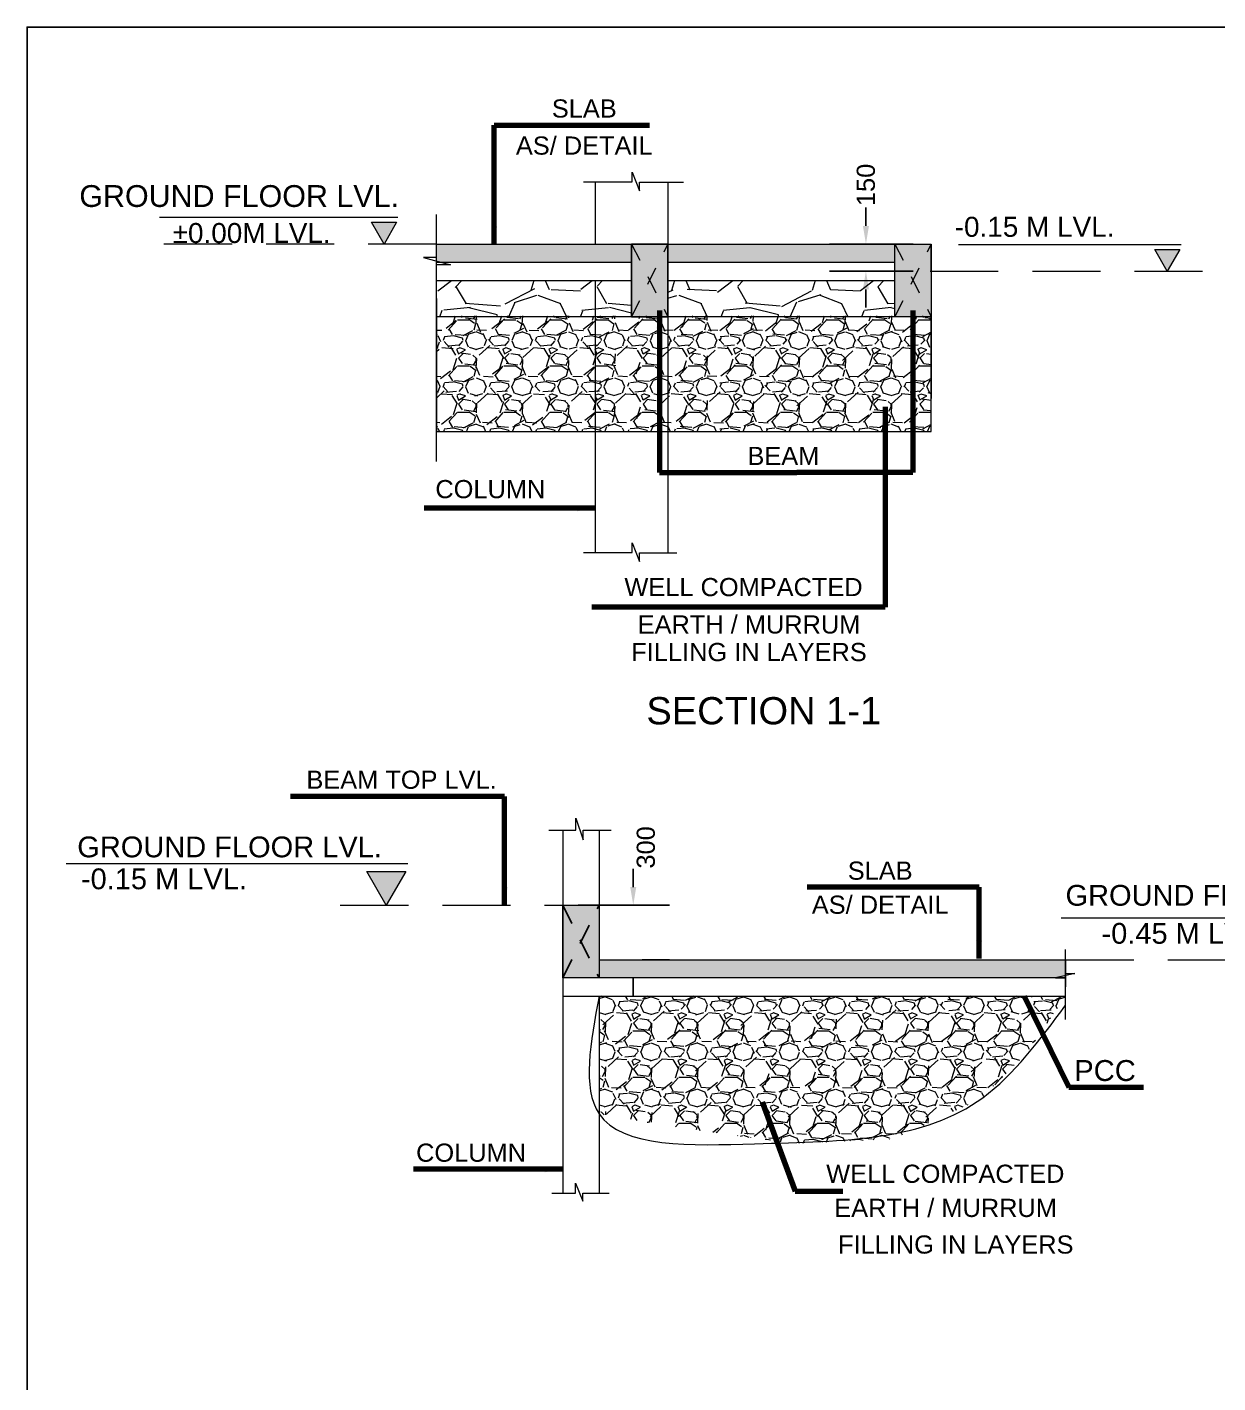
# Model space of a CAD drawing. Header units: metres. Extents: x 1689 to 2066, y 219 to 408.
# Drawn here: x 1731.81 to 1738.37, y 294.99 to 302.45 of the extents above; entities that cross this region are included whole.
import ezdxf
from ezdxf.enums import TextEntityAlignment as Align

# ---------------------------------------------------------------- set-up
doc = ezdxf.new("R2010")
doc.units = ezdxf.units.M
doc.header["$LTSCALE"] = 1.5
doc.linetypes.add('DASHED', pattern=[0.75, 0.5, -0.25])
doc.linetypes.add('DASHED2', pattern=[0.375, 0.25, -0.125])
doc.layers.add('beam', color=52, linetype='Continuous')
doc.layers.add('TXT', color=7, linetype='Continuous')
for name, color, linetype, lineweight in [('COL', 4, 'Continuous', 25), ('DIM - GRID - STR', 140, 'Continuous', 15), ('FORMAT - STR', 7, 'Continuous', 25), ('SECTION -  LINE - STR', 3, 'Continuous', 20)]:
    doc.layers.add(name, color=color, linetype=linetype, lineweight=lineweight)
doc.styles.add('DIM', font='arial.ttf', dxfattribs={"width": 0.8, "height": 0.2})
doc.styles.add('PRADEEP - STR', font='swissel.ttf')
doc.styles.get("Standard").update_dxf_attribs({"font": 'arial.ttf', "height": 0.2})
doc.dimstyles.new('GRID DIM', dxfattribs={"dimtxt": 0.35, "dimasz": 0.1, "dimexe": 0.1, "dimexo": 0.1, "dimgap": 0.09, "dimtad": 0, "dimdec": 0, "dimlfac": 1000, "dimzin": 0, "dimdsep": 46, "dimtxsty": 'Standard', "dimblk": 'OBLIQUE', "dimcen": 0.09, "dimclrd": 73, "dimclre": 73, "dimclrt": 1, "dimadec": 0, "dimazin": 0, "dimtfac": 1, "dimtdec": 0, "dimtofl": 0, "dimtmove": 1, "dimatfit": 3, "dimfxl": 1.25, "dimtolj": 1, "dimtzin": 0, "dimlwd": -1, "dimlwe": -1, "dimarcsym": 0})
pattern_1 = [(228.0127875, (-1889.466758827463, -245.1953985999751), (-6.195974400486596, -6.97047119956756), [0.1041977014848, -10.31559107137616]), (184.969741, (-1889.536463539463, -245.2728482799751), (9.293961596322822, 0.7744968441212912), [0.1788065272223993, -17.70184058861325]), (132.5104471, (-1889.714597803463, -245.2883382159752), (7.744968003271029, -8.5194647970258), [0.1260787850784, -12.48181567437697]), (267.273689, (-1890.016651555463, -245.4819624159751), (0.7744968016220908, 15.48993599991863), [0.1628286582383994, -16.12003409985595]), (292.83365418, (-1890.024396523463, -245.6446067439751), (-3.872484000324255, 9.293961599864453), [0.1596663878039994, -15.80699417771025]), (357.2736889999999, (-1889.962436779463, -245.7917611359752), (-15.48993599991863, 0.7744968016220918), [0.1628286582383994, -16.12003409985595]), (37.69424047, (-1889.799792451463, -245.7995061039751), (-10.06845839955357, -7.744968000579476), [0.2153325708072, -21.31790712162021]), (72.25532837, (-1889.629403155463, -245.6678416479751), (5.421477601457303, 17.03892959953618), [0.2032961160384001, -20.12632284305288]), (121.42956562, (-1889.567443411464, -245.4742174479751), (-6.195974400879122, 10.06845839945908), [0.1633800999600001, -16.17464779445127]), (175.2363583, (-1889.652638059463, -245.3348080239751), (8.51946479987789, -0.7744968013383722), [0.1865236133375994, -9.139652854793958]), (222.3974378, (-1889.838517291463, -245.3193180879751), (-9.293961599702602, -8.519464800324435), [0.2412154793664001, -23.88035027441302]), (138.81407483, (-1889.249899723463, -245.4897073839751), (-5.421477599674807, 4.646980800377852), [0.08232978433680001, -8.150684131158975]), (171.4692344, (-1889.311859467463, -245.4354926079752), (10.06845840027128, -1.548993598242851), [0.1566319093416, -15.50659652297744]), (225, (-1889.466758827463, -245.4122577039751), (-1.083293454939849e-16, -0.7744968000000731), [0.1095301119528, -0.9857737666218661]), (203.19859051, (-1889.520973603463, -245.3193180879751), (3.872484000105531, 1.548993599728419), [0.05898412729439984, -5.839407772723137]), (291.80140949, (-1889.575188379463, -245.3425529919751), (-0.7744968001620639, 2.323490399945991), [0.08341562885040003, -4.087377281710801]), (30.96375653, (-1889.544208507463, -245.4200026719751), (2.323490400056833, 1.548993599914966), [0.1354819507271993, -4.380571632785297]), (161.56505118, (-1889.428033987463, -245.3502979599751), (1.548993600040428, -0.7744967999188164), [0.09796687472880003, -2.351207053783194]), (16.389540334, (-1890.024396523463, -245.3425529919751), (7.744968000000046, 2.323490400000075), [0.1372408329600001, -13.5868774289906]), (70.34617594, (-1889.892732067463, -245.3038281519752), (-3.097987200283368, -8.519464799899504), [0.1151374687848, -11.39858520459675]), (293.19859051, (-1889.428033987463, -245.1953985999751), (-1.548993599729616, 3.872484000108335), [0.1179674800919997, -5.780424419925537]), (343.6104596700001, (-1889.381564179463, -245.3038281519752), (-7.744968000162308, 2.323490399458115), [0.1372408329599994, -13.58687742899086]), (339.44395478, (-1890.024396523463, -245.8227410079751), (-3.872483999999959, 1.548993600000065), [0.1323460131839993, -6.484957546752263]), (294.7751406, (-1889.900477035463, -245.8692108159752), (-3.872484004609456, 8.519464797904366), [0.1108909028304, -10.97821569364915]), (66.80140949, (-1889.420289019463, -245.9698953999751), (1.548993599756765, 3.872484000097363), [0.117967480092, -5.780424419925559]), (17.35402464, (-1889.373819211463, -245.8614658479751), (-10.06845839979968, -3.097987200650231), [0.1298296730808001, -12.85310248388259]), (69.44395478, (-1889.799792451463, -245.9698953999751), (-1.548993600026974, -3.872483999989217), [0.06617300659200001, -6.551130553344285]), (101.309932474, (-1889.466758827463, -245.9698953999751), (-0.7744968000001221, 3.097987200000113), [0.03949159183200001, -3.90968270458327]), (165.963756532, (-1889.474503795463, -245.9311705599752), (2.323490399999852, -0.774496799999959), [0.1596663878040001, -3.033665725298921]), (186.00900596, (-1889.629403155463, -245.8924457199751), (7.74496799995895, 0.7744968004053467), [0.1479676136399993, -14.64877297412868]), (303.69006753, (-1889.544208507463, -245.4897073839751), (-0.7744968001076274, 1.548993599946244), [0.1116994774896, -2.680788447593626]), (353.15722659, (-1889.482248763463, -245.5826469999751), (13.16644560008102, -1.548993599310696), [0.1950136472592, -19.30631748410926]), (60.9453959, (-1889.288624563463, -245.6058819039752), (-3.097987200085283, -5.421477599951292), [0.07973909254080001, -7.894193505638103]), (90, (-1889.249899723463, -245.5361771919751), (-0.7744968000000002, 0.7744968000000002), [0.04646980800000002, -0.7280269920000001]), (120.25643716, (-1889.644893091463, -245.8692108159752), (3.097987199621036, -5.421477600216432), [0.1075961934432, -10.65205722056415]), (48.01278749999999, (-1889.699107867463, -245.7762711999752), (6.195974400510846, 6.970471199545734), [0.2083954029696001, -10.21139336989136]), (0, (-1889.559698443463, -245.6213718399752), (0.7744968000000002, 0.7744968000000002), [0.2013691680000001, -0.5731276320000002]), (325.3048465, (-1889.358329275463, -245.6213718399752), (7.744968002933799, -5.421477595808748), [0.1224587870352, -12.12341085552477]), (254.0546040999999, (-1889.257644691463, -245.6910765519751), (-0.7744967999458943, -3.097987200013645), [0.1127682830736, -5.52565352982236]), (207.64597536, (-1889.288624563463, -245.7995061039751), (-14.71543920054073, -7.744967998972651), [0.1836060838919994, -18.17703265184217]), (175.42607874, (-1889.451268891463, -245.8847007519751), (-10.06845839999965, 0.774496799999841), [0.1942430229432, -19.23003790143671])]

# ---------------------------------------------------------------- blocks, each defined once
blk = doc.blocks.new('*D153')
at = {"layer": 'Defpoints', "color": 0, "transparency": 16777216}
for p in [(0.2000000000000456, 0), (-0.159581856826435, -0.1500000000000342), (0.2004584126275405, -0.1500000000000342)]:
    blk.add_point(p, dxfattribs=at)
at = {"layer": 'DIM - GRID - STR', "color": 2, "linetype": 'ByBlock', "lineweight": -2, "transparency": 16777216}
for p, q in [((-0.1595818568264351, 0.09999999999999996), (-0.1595818568264351, 0.2)), ((-0.159581856826435, -0.2500000000000343), (-0.1595818568264349, -0.3500000000000343))]:
    blk.add_line(p, q, dxfattribs=at)
at = {"layer": 'DIM - GRID - STR', "color": 1, "linetype": 'ByBlock', "lineweight": -2, "transparency": 16777216}
for p, q in [((0.1000000000000456, -1.608122649676636e-17), (-0.3595818568264351, -8.998762583107721e-17)), ((0.1004584126275405, -0.1500000000000342), (-0.3595818568264351, -0.1500000000000343))]:
    blk.add_line(p, q, dxfattribs=at)
at = {"layer": 'DIM - GRID - STR', "color": 2, "transparency": 16777216}
for points in [[(-0.1762485234931017, 0.09999999999999996), (-0.1429151901597684, 0.09999999999999998), (-0.159581856826435, -5.782517283754447e-17)], [(-0.1762485234931016, -0.2500000000000343), (-0.1429151901597683, -0.2500000000000343), (-0.159581856826435, -0.1500000000000342)]]:
    blk.add_solid(points, dxfattribs=at)
at = {"layer": 'DIM - GRID - STR', "color": 3, "transparency": 16777216, "insert": (-0.1595818568378036, 0.3252503901892965), "char_height": 0.1, "attachment_point": 5, "rotation": 90, "style": 'PRADEEP - STR'}
blk.add_mtext('\\A1;150', dxfattribs=at)
blk = doc.blocks.new('*D68')
at = {"layer": 'Defpoints', "color": 0, "transparency": 16777216}
for p in [(1452.077356254339, 299.7976268536017), (1452.430278830959, 299.4976268536017), (1452.480278830971, 299.4976268536017)]:
    blk.add_point(p, dxfattribs=at)
at = {"layer": 'DIM - GRID - STR', "color": 2, "linetype": 'ByBlock', "lineweight": -2, "transparency": 16777216}
for p, q in [((1452.480278830971, 299.8976268536017), (1452.480278830971, 299.9976268536017)), ((1452.480278830971, 299.3976268536017), (1452.480278830971, 299.2976268536017))]:
    blk.add_line(p, q, dxfattribs=at)
at = {"layer": 'DIM - GRID - STR', "color": 1, "linetype": 'ByBlock', "lineweight": -2, "transparency": 16777216}
for p, q in [((1452.177356254339, 299.7976268536017), (1452.680278830971, 299.7976268536017)), ((1452.530278830959, 299.4976268536017), (1452.680278830971, 299.4976268536017))]:
    blk.add_line(p, q, dxfattribs=at)
at = {"layer": 'DIM - GRID - STR', "color": 2, "transparency": 16777216}
for points in [[(1452.463612164304, 299.8976268536017), (1452.496945497638, 299.8976268536017), (1452.480278830971, 299.7976268536017)], [(1452.463612164304, 299.3976268536017), (1452.496945497638, 299.3976268536017), (1452.480278830971, 299.4976268536017)]]:
    blk.add_solid(points, dxfattribs=at)
at = {"layer": 'DIM - GRID - STR', "color": 3, "transparency": 16777216, "insert": (1452.549981819393, 300.1158396776127), "char_height": 0.1, "attachment_point": 5, "rotation": 90, "style": 'PRADEEP - STR'}
blk.add_mtext('\\A1;300', dxfattribs=at)
blk = doc.blocks.new('A$C34241AA7')
at = {"layer": 'SECTION -  LINE - STR'}
h = blk.add_hatch(color=26, dxfattribs=at)
h.dxf.hatch_style = 1
h.paths.add_polyline_path([(-2.812918403412141, 0), (-2.743997705404126, 0.1193741506414199), (-2.881839101419473, 0.1193741506414199)])
h = blk.add_hatch(color=48, dxfattribs=at)
h.dxf.hatch_style = 1
h.paths.add_polyline_path([(-2.524975412221238, 0), (0.2000000000000455, 0), (0.2000000000000455, -0.1000000000000227), (-2.524975412221238, -0.1000000000000227)])
h = blk.add_hatch(color=48, dxfattribs=at)
h.dxf.hatch_style = 1
h.paths.add_polyline_path([(-1.450000000000045, 0), (-1.25, 0), (-1.25, -0.3999999999999773), (-1.450000000000045, -0.3999999999999773)])
h = blk.add_hatch(color=48, dxfattribs=at)
h.dxf.hatch_style = 1
h.paths.add_polyline_path([(0, 0), (0.2000000000000455, 0), (0.2000000000000455, -0.4000000000000341), (0, -0.4000000000000341)])
h = blk.add_hatch(color=26, dxfattribs=at)
h.dxf.hatch_style = 1
h.paths.add_polyline_path([(1.49996988512703, -0.1500000000000341), (1.568890583135044, -0.03062584935861423), (1.431049187119697, -0.03062584935861423)])
h = blk.add_hatch(dxfattribs=at)
h.set_pattern_fill('GRAVEL', color=48, scale=0.03049200000000001)
h.set_pattern_definition(pattern_1)
h.paths.add_polyline_path([(-2.524975412221238, -0.2000000000003297), (-1.450000000000045, -0.2000000000003297), (-1.450000000000045, -0.4008813531336273), (-2.524975412221238, -0.4008813531336273)])
h = blk.add_hatch(dxfattribs=at)
h.set_pattern_fill('GRAVEL', color=48, scale=0.03049200000000001)
h.set_pattern_definition(pattern_1)
h.paths.add_polyline_path([(-1.25, -0.2000000000001023), (0, -0.2000000000001023), (0, -0.4008813531336273), (-1.25, -0.4008813531336273)])
h = blk.add_hatch(dxfattribs=at)
h.set_pattern_fill('GRAVEL', color=48, scale=0.01)
h.set_pattern_definition([(228.0127875, (-1537.307322806576, -386.3449208722002), (-2.032000000159581, -2.285999999858178), [0.034172144, -3.3830483639565]), (184.969741, (-1537.330182806576, -386.3703208722002), (3.04799999879405, 0.2540000144697924), [0.05864047199999991, -5.805404889352388]), (132.5104471, (-1537.388602806577, -386.3754008722002), (2.540000001072749, -2.793999999024596), [0.04134815200000001, -4.093472279409999]), (267.273689, (-1537.487662806577, -386.4389008722002), (0.2540000005319725, 5.079999999973313), [0.05340045199999992, -5.286643742573789]), (292.83365418, (-1537.490202806576, -386.4922408722002), (-1.270000000106341, 3.047999999955546), [0.05236336999999992, -5.183980774534389]), (357.2736889999999, (-1537.469882806576, -386.5405008722002), (-5.079999999973313, 0.2540000005319728), [0.05340045199999992, -5.286643742573789]), (37.69424047, (-1537.416542806576, -386.5430408722002), (-3.30199999985359, -2.540000000190041), [0.07061936599999999, -6.991311531424701]), (72.25532837, (-1537.360662806577, -386.4998608722002), (1.778000000477929, 5.587999999847885), [0.066671952, -6.6005256601905]), (121.42956562, (-1537.340342806576, -386.4363608722002), (-2.032000000288312, 3.301999999822602), [0.0535813, -5.304554569871201]), (175.2363583, (-1537.368282806576, -386.3906408722002), (2.793999999959953, -0.2540000004389256), [0.06117132799999991, -2.997393694999994]), (222.3974378, (-1537.429242806576, -386.3855608722002), (-3.047999999902466, -2.794000000106399), [0.07910779200000001, -7.8316772512177]), (138.81407483, (-1537.236202806577, -386.4414408722002), (-1.777999999893351, 1.524000000123918), [0.027000454, -2.6730565824344]), (171.4692344, (-1537.256522806576, -386.4236608722002), (3.302000000088966, -0.5079999994237343), [0.051368198, -5.085463899704]), (225, (-1537.307322806576, -386.4160408722002), (-3.552713678800501e-17, -0.2540000000000239), [0.035920934, -0.3232893108428]), (203.19859051, (-1537.325102806577, -386.3855608722002), (1.270000000034609, 0.5079999999109334), [0.01934413199999995, -1.915062236889397]), (291.80140949, (-1537.342882806576, -386.3931808722002), (-0.2540000000531496, 0.7619999999822872), [0.027356562, -1.340475299]), (30.96375653, (-1537.332722806576, -386.4185808722002), (0.7620000000186383, 0.5079999999721125), [0.04443196599999991, -1.436629815290997]), (161.56505118, (-1537.294622806576, -386.3957208722002), (0.5080000000132583, -0.2539999999733754), [0.032128714, -0.7710898116828]), (16.389540334, (-1537.490202806576, -386.3931808722002), (2.540000000000015, 0.7620000000000243), [0.04500880000000001, -4.455882667253901]), (70.34617594, (-1537.447022806577, -386.3804808722002), (-1.016000000092931, -2.793999999967041), [0.037759894, -3.73822156782]), (293.19859051, (-1537.294622806576, -386.3449208722002), (-0.5079999999113263, 1.270000000035528), [0.03868800999999991, -1.895718358889397]), (343.6104596700001, (-1537.279382806576, -386.3804808722002), (-2.540000000053229, 0.761999999822286), [0.04500879999999992, -4.455882667253989]), (339.44395478, (-1537.490202806576, -386.5506608722002), (-1.269999999999986, 0.508000000000021), [0.0434035199999999, -2.126773431310595]), (294.7751406, (-1537.449562806577, -386.5659008722002), (-1.270000001511693, 2.793999999312726), [0.036367212, -3.600359338072]), (66.80140949, (-1537.292082806576, -386.5989208722002), (0.5079999999202298, 1.27000000003193), [0.03868801, -1.8957183588894]), (17.35402464, (-1537.276842806576, -386.5633608722002), (-3.301999999934302, -1.016000000213246), [0.04257827400000001, -4.21523759802]), (69.44395478, (-1537.416542806576, -386.5989208722002), (-0.508000000008846, -1.269999999996463), [0.02170176, -2.148475191310601]), (101.309932474, (-1537.307322806576, -386.5989208722002), (-0.25400000000004, 1.016000000000037), [0.01295146, -1.2821994964526]), (165.963756532, (-1537.309862806576, -386.5862208722002), (0.7619999999999513, -0.2539999999999865), [0.05236337000000001, -0.9949054589069001]), (186.00900596, (-1537.360662806577, -386.5735208722002), (2.539999999986537, 0.2540000001329353), [0.04852669999999991, -4.804136486333689]), (303.69006753, (-1537.332722806576, -386.4414408722002), (-0.2540000000352969, 0.5079999999823702), [0.036632388, -0.879177635968]), (353.15722659, (-1537.312402806577, -386.4719208722002), (4.318000000026569, -0.5079999997739394), [0.063955676, -6.331600906503099]), (60.9453959, (-1537.248902806577, -386.4795408722002), (-1.016000000027969, -1.777999999984025), [0.026150824, -2.588939231811]), (90, (-1537.236202806577, -386.4566808722002), (-0.254, 0.254), [0.01524, -0.23876]), (120.25643716, (-1537.365742806576, -386.5659008722002), (1.015999999875717, -1.77800000007098), [0.035286696, -3.49339407732]), (48.01278749999999, (-1537.383522806576, -386.5354208722002), (2.032000000167534, 2.285999999851021), [0.068344288, -3.3488762199565]), (0, (-1537.337802806577, -386.4846208722002), (0.254, 0.254), [0.06604, -0.18796]), (325.3048465, (-1537.271762806576, -386.4846208722002), (2.540000000962153, -1.777999998625458), [0.040160956, -3.975931672414]), (254.0546040999999, (-1537.238742806577, -386.5074808722002), (-0.2539999999822557, -1.016000000004475), [0.03698290799999999, -1.8121650038772]), (207.64597536, (-1537.248902806577, -386.5430408722002), (-4.826000000177335, -2.539999999663075), [0.06021450999999991, -5.961246442293788]), (175.42607874, (-1537.302242806576, -386.5709808722002), (-3.301999999999883, 0.2539999999999478), [0.063702946, -6.306584645624])])
h.paths.add_polyline_path([(0.2000000000000455, -0.3945074442294754), (-2.523791363978262, -0.3945074442294754), (-2.523791363978262, -1.032763804675596), (0.2000000000000455, -1.032763804675596)])
at = {"layer": 'COL'}
blk.add_line((0.2000000000000455, 0), (0.2000000000000455, -0.1500000000000341), dxfattribs=at)
at = {"layer": 'COL', "color": 3}
blk.add_lwpolyline([(-1.450000000000045, 0), (-1.25, 0), (-1.25, -0.3999999999999773), (-1.450000000000045, -0.3999999999999773)], close=True, dxfattribs=at)
at = {"layer": 'SECTION -  LINE - STR', "color": 3}
for p, q in [((-1.447447657644034, 0.3420393158721708), (-1.447447657644034, 0.3955634764733986)), ((-1.447447657644034, 0.3955634764733986), (-1.405469980229782, 0.2919214547664524)), ((-1.715529823166207, 0.3420393158721708), (-1.447447657644034, 0.3420393158721708)), ((-1.650000000000091, 0.3368266454326658), (-1.649999999999636, 0)), ((-1.405469980229782, 0.2919214547664524), (-1.405469980229782, 0.3406736200377054)), ((-1.405469980229782, 0.3406736200377054), (-1.163446621302455, 0.3406736200377054)), ((-1.25, 0.3406736200377054), (-1.25, -1.699215779579731)), ((-2.524975412221238, -1.196949028368181), (-2.524975412221238, 0.1616008483368319)), ((-2.524975412221238, 0), (-0.09999999999990905, 0)), ((-0.09999999999990905, 0), (0.2000000000000455, 0)), ((-2.524975412221238, -0.07499999999998863), (-2.59537024746237, -0.07499999999998863)), ((-2.59537024746237, -0.07499999999998863), (-2.44655536111236, -0.1143492358551157)), ((-2.44655536111236, -0.1143492358551157), (-2.524975412221238, -0.1143492358551157)), ((-1.650000000000091, -0.1999999999999886), (-1.650000000000091, -0.25)), ((-1.650000000000091, -0.25), (-1.650000000000318, -1.697850083745266)), ((-2.524975412221238, -0.3000000000000114), (-2.524975412221238, -0.4499999999999886)), ((0.2000000000000455, -0.4000000000000341), (0.2000000000000455, -0.8500000000003638)), ((-1.715529823166207, -1.697850083745266), (-1.447447657644034, -1.697850083745266)), ((-1.447447657644034, -1.697850083745266), (-1.447447657644034, -1.644325923144038)), ((-1.447447657644034, -1.644325923144038), (-1.405469980229782, -1.747967944850984)), ((-1.405469980229782, -1.747967944850984), (-1.405469980229782, -1.699215779579731)), ((-1.405469980229782, -1.699215779579731), (-1.200990208589928, -1.699215779579731))]:
    blk.add_line(p, q, dxfattribs=at)
at = {"layer": 'SECTION -  LINE - STR', "color": 4}
for p, q in [((-4.048987020571758, 0.1474621961774005), (-2.73686808986804, 0.1474621961774005)), ((0.3508403985156292, -0.002537803822633578), (1.576020198670903, -0.002537803822633578))]:
    blk.add_line(p, q, dxfattribs=at)
at = {"layer": 'SECTION -  LINE - STR', "color": 48, "linetype": 'DASHED', "ltscale": 0.5}
for p, q in [((-2.524975412221238, 0), (-4.065754375014421, 0)), ((0.1943897720720997, -0.1500000000000341), (1.741176389937891, -0.1500000000000341))]:
    blk.add_line(p, q, dxfattribs=at)
at = {"layer": 'SECTION -  LINE - STR', "color": 3, "linetype": 'DASHED2', "ltscale": 0.2}
for p, q in [((-1.450000000000045, 0), (-1.25, -0.3999999999999773)), ((-1.450000000000045, -0.3999999999999773), (-1.25, 0)), ((0, -0.1499999999999773), (0, 0)), ((0, 0), (0.2000000000000455, -0.4000000000000341)), ((0, -0.4000000000000341), (0.2000000000000455, 0))]:
    blk.add_line(p, q, dxfattribs=at)
at = {"layer": 'SECTION -  LINE - STR', "color": 4}
for points in [[(-2.812918403412141, 0), (-2.881839101419473, 0.1193741506414199), (-2.743997705404126, 0.1193741506414199)], [(1.49996988512703, -0.1500000000000341), (1.431049187119697, -0.03062584935861423), (1.568890583135044, -0.03062584935861423)]]:
    blk.add_lwpolyline(points, close=True, dxfattribs=at)
at = {"layer": 'SECTION -  LINE - STR', "color": 3}
blk.add_lwpolyline([(0, 0), (0.2000000000000455, 0), (0.2000000000000455, -0.4000000000000341), (0, -0.4000000000000341)], close=True, dxfattribs=at)
for points in [[(-2.524975412221238, -0.1750000000004661), (-2.524975412221238, -0.1000000000004775), (-1.450000000000045, -0.1000000000000227)], [(-1.25, -0.1000000000000227), (0, -0.1000000000004775)], [(-2.524975412221238, -0.2000000000004434), (-1.450000000000045, -0.1999999999999886)], [(-1.25, -0.1999999999999886), (0, -0.1999999999999886)]]:
    blk.add_lwpolyline(points, dxfattribs=at)
at = {"layer": 'SECTION -  LINE - STR', "color": 48}
blk.add_lwpolyline([(0.2000000000000455, -0.4008813531336273), (-2.523791363978262, -0.4008813531336273), (-2.523791363978262, -1.032763804675596), (0.2000000000000455, -1.032763804675596)], close=True, dxfattribs=at)
at = {"layer": 'SECTION -  LINE - STR', "color": 3, "style": 'PRADEEP - STR'}
for s, p in [('SLAB', (-1.710496613069608, 0.6958403083448275)), ('AS/ DETAIL', (-1.710496613069608, 0.4917780741584465)), ('WELL COMPACTED', (-0.8335126433571531, -1.938042499591916, 1.01386840049e-08)), ('EARTH / MURRUM', (-0.8033429060972139, -2.143745432527908, 1.01386840049e-08)), ('FILLING IN LAYERS', (-0.8033429060972139, -2.295573605420714, 1.01386840049e-08))]:
    blk.add_text(s, height=0.1, dxfattribs=at).set_placement(p, align=Align.CENTER)
at = {"layer": 'SECTION -  LINE - STR', "color": 7, "style": 'PRADEEP - STR'}
for s, height, p in [('GROUND FLOOR LVL.', 0.12, (-4.490903117666221, 0.2040388027716062)), ('-0.15 M LVL.', 0.11, (0.3294882833172323, 0.03960024678269747)), ('%%P0.00M LVL.', 0.11, (-3.976860009732263, 0.005497669244107328))]:
    blk.add_text(s, height=height, dxfattribs=at).set_placement(p)
at = {"layer": 'SECTION -  LINE - STR', "color": 3, "style": 'PRADEEP - STR'}
for s, p in [('BEAM', (-0.8119502849031051, -1.216307173643145, -1.863136986535001e-08)), ('COLUMN', (-2.530418458443364, -1.398909440877219, -1.863136986535001e-08))]:
    blk.add_text(s, height=0.1, dxfattribs=at).set_placement(p)
at = {"layer": 'TXT', "color": 2, "style": 'DIM'}
blk.add_text('SECTION 1-1', height=0.15, dxfattribs=at).set_placement((-0.7220871718868693, -2.643549219332158, 1.013790813596e-08), align=Align.CENTER)
at = {"layer": 'DIM - GRID - STR', "color": 3}
dim = blk.add_linear_dim(base=(-0.159581856826435, -0.1500000000000342), p1=(0.2000000000000455, 0), p2=(0.2004584126275404, -0.1500000000000341), angle=90, dimstyle='GRID DIM', override={"dimtxt": 0.1, "dimasz": 0.1, "dimexe": 0.2, "dimlfac": 1000, "dimtxsty": 'PRADEEP - STR', "dimsah": 1, "dimclrd": 2, "dimclre": 1, "dimclrt": 3, "dimfxl": 100, "dimlwd": 65534, "dimlwe": 65534}, dxfattribs=at)
dim.commit()
dim.dimension.update_dxf_attribs({"geometry": '*D153', "text_midpoint": (-0.1595818568378036, 0.3252503901892965), "dimtype": 128})
for points in [[(-2.20654926956081, 0), (-2.20654926956081, 0.6543390169213126), (-1.351345059353662, 0.6543390169213126)], [(-1.296281729000611, -0.3662248362984428), (-1.296281729000611, -1.256579119766229), (-0.5396115577143519, -1.256579119766229)], [(0.09886331223401612, -0.3662248362984428), (0.09886331223401612, -1.256579119766229), (-0.5396115577143519, -1.256579119766229)], [(-0.05441918443284521, -0.8965634354608483), (-0.05441918443284521, -1.999287308959936), (-1.668230921682152, -1.999287308959936)], [(-1.650000000000318, -1.454384678278984), (-2.592397945287985, -1.454384678278984)]]:
    blk.add_leader(points, dimstyle='GRID DIM', override={"dimtxt": 0.1, "dimexe": 0.2, "dimtxsty": 'PRADEEP - STR', "dimclrd": 2, "dimclre": 1, "dimclrt": 3, "dimfxl": 100, "dimlwd": 65534, "dimlwe": 65534}, dxfattribs=at)
blk = doc.blocks.new('A$C715649CB')
at = {"layer": 'SECTION -  LINE - STR'}
h = blk.add_hatch(color=26, dxfattribs=at)
h.dxf.hatch_style = 1
h.paths.add_polyline_path([(-3.740530021553241, 0.5), (-3.63316634730063, 0.6859593386943175), (-3.847893695808807, 0.6859593386943175)])
h = blk.add_hatch(color=48, dxfattribs=at)
h.dxf.hatch_style = 1
h.paths.add_polyline_path([(-2.56877403937915, 0.1999999999999886), (-2.768774039379423, 0.1999999999999886), (-2.768774039379423, 0.4999999999999432), (-2.56877403937915, 0.4999999999999432)])
h = blk.add_hatch(color=26, dxfattribs=at)
h.dxf.hatch_style = 1
h.paths.add_polyline_path([(1.862900993194671, 0.1999999999999886), (1.970264667447509, 0.3859593386943629), (1.755537318939332, 0.3859593386943629)])
h = blk.add_hatch(color=48, dxfattribs=at)
h.dxf.hatch_style = 1
h.paths.add_polyline_path([(-2.768774039379423, 0.1999999999999318), (0, 0.1999999999999886), (0, 0.0999999999999659), (-2.768774039379423, 0.09999999999985221)])
h = blk.add_hatch(dxfattribs=at)
h.set_pattern_fill('GRAVEL', color=48, scale=0.01)
h.set_pattern_definition([(228.0127875, (-1539.898989160064, -380.6070681022935), (-2.032000000159581, -2.285999999858178), [0.034172144, -3.3830483639565]), (184.969741, (-1539.921849160064, -380.6324681022935), (3.04799999879405, 0.2540000144697924), [0.05864047199999988, -5.805404889352385]), (132.5104471, (-1539.980269160064, -380.6375481022935), (2.540000001072749, -2.793999999024596), [0.04134815200000001, -4.093472279409999]), (267.273689, (-1540.079329160064, -380.7010481022935), (0.2540000005319725, 5.079999999973313), [0.05340045199999989, -5.286643742573785]), (292.83365418, (-1540.081869160064, -380.7543881022935), (-1.270000000106341, 3.047999999955546), [0.05236336999999989, -5.183980774534385]), (357.2736889999999, (-1540.061549160064, -380.8026481022935), (-5.079999999973313, 0.2540000005319728), [0.05340045199999989, -5.286643742573785]), (37.69424047, (-1540.008209160064, -380.8051881022935), (-3.30199999985359, -2.540000000190041), [0.07061936599999999, -6.991311531424701]), (72.25532837, (-1539.952329160064, -380.7620081022935), (1.778000000477929, 5.587999999847885), [0.066671952, -6.6005256601905]), (121.42956562, (-1539.932009160064, -380.6985081022935), (-2.032000000288312, 3.301999999822602), [0.0535813, -5.304554569871201]), (175.2363583, (-1539.959949160064, -380.6527881022935), (2.793999999959953, -0.2540000004389256), [0.06117132799999989, -2.997393694999992]), (222.3974378, (-1540.020909160064, -380.6477081022934), (-3.047999999902466, -2.794000000106399), [0.07910779200000001, -7.8316772512177]), (138.81407483, (-1539.827869160064, -380.7035881022935), (-1.777999999893351, 1.524000000123918), [0.027000454, -2.6730565824344]), (171.4692344, (-1539.848189160064, -380.6858081022934), (3.302000000088966, -0.5079999994237343), [0.051368198, -5.085463899704]), (225, (-1539.898989160064, -380.6781881022935), (-3.552713678800501e-17, -0.2540000000000239), [0.035920934, -0.3232893108428]), (203.19859051, (-1539.916769160064, -380.6477081022934), (1.270000000034609, 0.5079999999109334), [0.01934413199999994, -1.915062236889396]), (291.80140949, (-1539.934549160064, -380.6553281022935), (-0.2540000000531496, 0.7619999999822872), [0.027356562, -1.340475299]), (30.96375653, (-1539.924389160064, -380.6807281022935), (0.7620000000186383, 0.5079999999721125), [0.04443196599999989, -1.436629815290996]), (161.56505118, (-1539.886289160064, -380.6578681022935), (0.5080000000132583, -0.2539999999733754), [0.032128714, -0.7710898116828]), (16.389540334, (-1540.081869160064, -380.6553281022935), (2.540000000000015, 0.7620000000000243), [0.04500880000000001, -4.455882667253901]), (70.34617594, (-1540.038689160064, -380.6426281022935), (-1.016000000092931, -2.793999999967041), [0.037759894, -3.73822156782]), (293.19859051, (-1539.886289160064, -380.6070681022935), (-0.5079999999113263, 1.270000000035528), [0.03868800999999988, -1.895718358889396]), (343.6104596700001, (-1539.871049160064, -380.6426281022935), (-2.540000000053229, 0.761999999822286), [0.04500879999999989, -4.455882667253985]), (339.44395478, (-1540.081869160064, -380.8128081022935), (-1.269999999999986, 0.508000000000021), [0.04340351999999988, -2.126773431310593]), (294.7751406, (-1540.041229160064, -380.8280481022935), (-1.270000001511693, 2.793999999312726), [0.036367212, -3.600359338072]), (66.80140949, (-1539.883749160064, -380.8610681022935), (0.5079999999202298, 1.27000000003193), [0.03868801, -1.8957183588894]), (17.35402464, (-1539.868509160064, -380.8255081022935), (-3.301999999934302, -1.016000000213246), [0.04257827400000001, -4.21523759802]), (69.44395478, (-1540.008209160064, -380.8610681022935), (-0.508000000008846, -1.269999999996463), [0.02170176, -2.148475191310601]), (101.309932474, (-1539.898989160064, -380.8610681022935), (-0.25400000000004, 1.016000000000037), [0.01295146, -1.2821994964526]), (165.963756532, (-1539.901529160064, -380.8483681022935), (0.7619999999999513, -0.2539999999999865), [0.05236337000000001, -0.9949054589069001]), (186.00900596, (-1539.952329160064, -380.8356681022935), (2.539999999986537, 0.2540000001329353), [0.04852669999999988, -4.804136486333685]), (303.69006753, (-1539.924389160064, -380.7035881022935), (-0.2540000000352969, 0.5079999999823702), [0.036632388, -0.879177635968]), (353.15722659, (-1539.904069160064, -380.7340681022935), (4.318000000026569, -0.5079999997739394), [0.063955676, -6.331600906503099]), (60.9453959, (-1539.840569160064, -380.7416881022934), (-1.016000000027969, -1.777999999984025), [0.026150824, -2.588939231811]), (90, (-1539.827869160064, -380.7188281022935), (-0.254, 0.254), [0.01524, -0.23876]), (120.25643716, (-1539.957409160064, -380.8280481022935), (1.015999999875717, -1.77800000007098), [0.035286696, -3.49339407732]), (48.01278749999999, (-1539.975189160064, -380.7975681022934), (2.032000000167534, 2.285999999851021), [0.068344288, -3.3488762199565]), (0, (-1539.929469160064, -380.7467681022935), (0.254, 0.254), [0.06604, -0.18796]), (325.3048465, (-1539.863429160064, -380.7467681022935), (2.540000000962153, -1.777999998625458), [0.040160956, -3.975931672414]), (254.0546040999999, (-1539.830409160064, -380.7696281022935), (-0.2539999999822557, -1.016000000004475), [0.03698290799999999, -1.8121650038772]), (207.64597536, (-1539.840569160064, -380.8051881022935), (-4.826000000177335, -2.539999999663075), [0.06021450999999988, -5.961246442293785]), (175.42607874, (-1539.893909160064, -380.8331281022935), (-3.301999999999883, 0.2539999999999478), [0.063702946, -6.306584645624])])
h.paths.add_polyline_path([(-2.568774039379377, 0), (-2.568774039379377, -0.6480963305991168), (-2.158222175126866, -0.7186807732914531), (-1.499884368965013, -0.8113083757107802), (-0.943991652230352, -0.786337335644987), (-0.4697072806818596, -0.5671098549788667), (-0.2178323266639381, -0.3185100856510417), (0, 0)])
at = {"layer": 'beam', "linetype": 'DASHED2', "ltscale": 0.3}
for points in [[(-2.768774039379423, 0.0999999999999659), (-2.56877403937915, 0.5)], [(-2.768774039379423, 0.5), (-2.56877403937915, 0.0999999999999659)]]:
    blk.add_lwpolyline(points, dxfattribs=at)
at = {"layer": 'SECTION -  LINE - STR'}
for p, q in [((-2.696258998166741, 0.9134050752157918), (-2.696258998166741, 0.9792719236925791)), ((-2.696258998166741, 0.9792719236925791), (-2.656325574187804, 0.8606580931136136)), ((-2.84559542735883, 0.9134050752157918), (-2.696258998166741, 0.9134050752157918)), ((-2.768774039379423, 0.9134050752157918), (-2.768774039379196, -1.084988264819685)), ((-2.656325574187576, 0.9134050752157918), (-2.502622633234523, 0.9134050752157918)), ((-2.656325574187804, 0.8606580931136136), (-2.656325574187576, 0.9134050752157918)), ((-2.56877403937915, 0.9134050752157918), (-2.56877403937915, 0.5)), ((-2.568774039379377, 0.1999999999999886), (0, 0.1999999999999886)), ((0, 0.1999999999999886), (0, 0.05000000000001137)), ((0, 0.1000000000000227), (-2.768774039379423, 0.09999999999979536)), ((-2.568774039379377, 0), (-2.568774039379377, -1.084988264819685)), ((-2.699059128675117, -1.084988264819685), (-2.699059128675117, -1.029479758617356)), ((-2.699059128675117, -1.029479758617356), (-2.658150529711747, -1.128885905261882)), ((-2.829428870760239, -1.084988264819685), (-2.699059128675117, -1.084988264819685)), ((-2.65815052971152, -1.084988264819685), (-2.513964094479206, -1.084988264819685)), ((-2.658150529711747, -1.128885905261882), (-2.658150529711747, -1.084988264819685))]:
    blk.add_line(p, q, dxfattribs=at)
at = {"layer": 'SECTION -  LINE - STR', "color": 4}
for p, q in [((-5.504022148923468, 0.7297144929303272), (-3.622059934537901, 0.7297144929303272)), ((-0.02517747678575688, 0.429714492930259), (1.98137108021001, 0.429714492930259))]:
    blk.add_line(p, q, dxfattribs=at)
at = {"layer": 'SECTION -  LINE - STR', "color": 48, "linetype": 'DASHED', "ltscale": 0.5}
blk.add_line((0, 0.1999999999999886), (2.089837617240619, 0.1999999999999886), dxfattribs=at)
at = {"layer": 'SECTION -  LINE - STR', "color": 4}
for points in [[(-3.740530021553241, 0.5), (-3.847893695808807, 0.6859593386943175), (-3.63316634730063, 0.6859593386943175)], [(1.862900993194671, 0.1999999999999886), (1.755537318939332, 0.3859593386943629), (1.970264667447509, 0.3859593386943629)]]:
    blk.add_lwpolyline(points, close=True, dxfattribs=at)
at = {"layer": 'SECTION -  LINE - STR', "color": 48, "linetype": 'DASHED', "ltscale": 0.5}
blk.add_lwpolyline([(-3.993747674365295, 0.5), (-2.768774039379423, 0.5)], dxfattribs=at)
at = {"layer": 'SECTION -  LINE - STR'}
blk.add_lwpolyline([(-2.768774039379423, 0.5), (-2.56877403937915, 0.5), (-2.56877403937915, 0.0999999999999659), (-2.768774039379423, 0.0999999999999659)], close=True, dxfattribs=at)
for points in [[(0, -0.1285655980797173), (0, 0.1234043780064553), (0.05101471018861048, 0.1234043780064553), (-0.05625438326660515, 0.1010751456845469), (0, 0.1010751456845469), (0, 0.257199654840008)], [(-2.568774039379377, 0.1999999999999886), (0, 0.1999999999999886)], [(-2.768774039379196, 0), (0, 0)]]:
    blk.add_lwpolyline(points, dxfattribs=at)
at = {"layer": 'SECTION -  LINE - STR', "color": 48}
blk.add_spline([(-2.568774039379377, 0), (-2.568774039379377, -0.6481020271234001), (-1.712772036208435, -0.8129072270286315), (-0.4560085944613093, -0.559392948308016), (0, -0.05000000000001137)], degree=3, dxfattribs=at)
at = {"layer": 'SECTION -  LINE - STR', "color": 3, "style": 'PRADEEP - STR'}
for s, p in [('BEAM TOP LVL.', (-3.656333639509285, 1.140727502177015, 1.108902081842824e-07)), ('SLAB', (-1.020797819289328, 0.6402752521315165, 1.108902081842824e-07)), ('AS/ DETAIL', (-1.020797819289328, 0.4528966823440328, 1.108902081842824e-07)), ('WELL COMPACTED', (-0.6621731872019154, -1.027806932404189, 3.619039142417327e-08)), ('EARTH / MURRUM', (-0.6607424762310075, -1.215602284973272, 3.619039142417327e-08)), ('FILLING IN LAYERS', (-0.604691372620664, -1.417205099719752, 3.619039142417327e-08))]:
    blk.add_text(s, height=0.1, dxfattribs=at).set_placement(p, align=Align.CENTER)
at = {"layer": 'SECTION -  LINE - STR', "color": 7, "style": 'PRADEEP - STR'}
for s, p in [('GROUND FLOOR LVL.', (-5.442103001110809, 0.763704929781511)), ('-0.15 M LVL.', (-5.421909493666135, 0.5880345067276949)), ('GROUND FLOOR LVL.', (-0.0002969326810671191, 0.4973482336541224)), ('-0.45 M LVL.', (0.1978940988001341, 0.2880345067276835))]:
    blk.add_text(s, height=0.114345, dxfattribs=at).set_placement(p)
at = {"layer": 'SECTION -  LINE - STR', "color": 3, "style": 'PRADEEP - STR'}
blk.add_text('COLUMN', height=0.1, dxfattribs=at).set_placement((-3.576369280913696, -0.9117781916699528, 3.65517374196147e-08))
at = {"layer": 'TXT', "style": 'DIM'}
blk.add_text('PCC', height=0.115, dxfattribs=at).set_placement((0.04765247694740538, -0.4672103202441349, 3.65517374196147e-08))
at = {"layer": 'TXT', "color": 2, "insert": (-0.2729407641477337, -1.79758948493452), "char_height": 0.15, "attachment_point": 3, "style": 'DIM'}
blk.add_mtext_dynamic_manual_height_columns('{\\LSECTION 3-3}', width=13971.40073739326, gutter_width=1, heights=[0], dxfattribs=at)
at = {"layer": 'DIM - GRID - STR', "color": 3}
dim = blk.add_linear_dim(base=(-2.380633753979055, 0.2000000000001023), p1=(-2.783556330611191, 0.5), p2=(-2.43063375399106, 0.1999999999999886), angle=90, dimstyle='GRID DIM', override={"dimtxt": 0.1, "dimexe": 0.2, "dimtxsty": 'PRADEEP - STR', "dimsah": 1, "dimclrd": 2, "dimclre": 1, "dimclrt": 3, "dimfxl": 100, "dimlwd": 65534, "dimlwe": 65534}, dxfattribs=at)
dim.commit()
dim.dimension.update_dxf_attribs({"geometry": '*D68', "text_midpoint": (-2.310930765556805, 0.8182128240110842), "dimtype": 128, "insert": (-1454.86091258495, -299.2976268536016)})
for points in [[(-3.08891591191832, 0.5, 1.108902081842824e-07), (-3.08891591191832, 1.097922721437442, 1.108902081842824e-07), (-4.267224513400606, 1.097922721437442, 1.108902081842824e-07)], [(-0.4762493189064116, 0.2059176073830713, 1.108902081842824e-07), (-0.4762493189064116, 0.5987739607080584, 1.108902081842824e-07), (-1.423094260896505, 0.5987739607080584, 1.108902081842824e-07)], [(-0.2274666305481787, 0), (0.01856277337083156, -0.5020175499839183), (0.4287217711969333, -0.5020175499839183)], [(-1.669895693197532, -0.5816224612335077, 3.619039142417327e-08), (-1.489004895619473, -1.073472730686774, 3.619039142417327e-08), (-1.226701699990599, -1.073472730686774, 3.619039142417327e-08)], [(-2.768774039379196, -0.9533334159542619), (-3.5901756207777, -0.9533334159542619)]]:
    blk.add_leader(points, dimstyle='GRID DIM', override={"dimtxt": 0.1, "dimexe": 0.2, "dimtxsty": 'PRADEEP - STR', "dimclrd": 2, "dimclre": 1, "dimclrt": 3, "dimfxl": 100, "dimlwd": 65534, "dimlwe": 65534}, dxfattribs=at)

msp = doc.modelspace()

# ---------------------------------------------------------------- linework, layer by layer
at = {"layer": 'FORMAT - STR'}
for points in [[(1752.813489091739, 302.4513100876532), (1752.813489091739, 287.6013100880533), (1731.813489091754, 287.6013100880533), (1731.813489091754, 302.4513100876532)], [(1752.813489091739, 302.4513100876635), (1752.813489091739, 287.6013100880533), (1731.813489091739, 287.6013100880533), (1731.813489091739, 302.4513100876633)]]:
    msp.add_lwpolyline(points, close=True, dxfattribs=at)

# ---------------------------------------------------------------- block references
at = {"layer": 'COL'}
for name, p in [('A$C34241AA7', (1736.591947228896, 301.2576783046371)), ('A$C715649CB', (1737.531781477514, 297.1187244098559))]:
    msp.add_blockref(name, p, dxfattribs=at)

doc.saveas('drawing.dxf')
